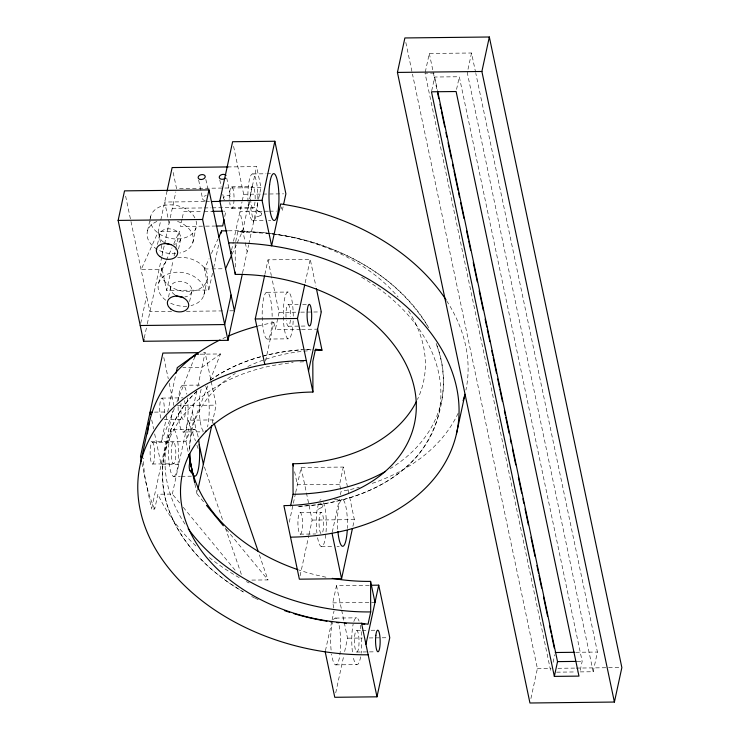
<?xml version="1.0" encoding="UTF-8"?>
<svg xmlns="http://www.w3.org/2000/svg" width="740" height="740" viewBox="0 0 740 740"><rect width="100%" height="100%" fill="white"/><g stroke="black" fill="none" stroke-linecap="round" stroke-linejoin="round"><path stroke-width="0.56" stroke-dasharray="3.7 2.78" d="M158.647 283.198L161.931 268.139M203.815 295.288L207.293 279.479M147.602 230.649L149.656 221.149M149.878 220.095L150.794 215.876M167.092 190.92L158.295 231.602L141.1 269.684L162.208 269.453L165.927 261.211M157.481 244.459L159.766 233.905M140.702 323.325L146.622 295.963M144.254 337.995L147.094 324.86M147.325 323.769L161.746 257.076M161.986 255.966L164.373 244.949M164.604 243.858L170.015 218.837M170.246 217.782L175.843 191.863M212.472 273.264L208.856 289.997L166.63 290.469L173.142 260.36M174.103 255.892L175.547 249.204M175.787 248.085L179.404 231.361L158.295 231.602L162.708 252.618M182.068 219.049L180.468 226.431L204.434 226.163M182.299 217.986L183.668 211.659L203.065 211.437M178.562 248.992L180.615 239.492M168.526 297.008L170.811 286.454M192.779 242.748L195.971 227.966M189.607 301.532L191.66 292.032M166.87 415.778L161.302 441.53L174.363 408.526M167.693 411.976L175.602 375.402M179.626 502.904L172.346 494.07L157.916 494.237L154.725 509.018L151.552 509.046L172.725 411.153M213.675 267.686L218.735 244.265M224.747 216.459L225.894 211.178L223.61 211.205M172.346 494.07L188.321 420.19L212.954 419.913L213.703 422.087M196.822 390.868L185.934 441.253L188.228 452.196M197.793 386.391L205.1 352.582L201.678 352.619M231.602 250.083L233.267 242.368M233.507 241.268L242.036 201.826M242.267 200.744L243.664 194.278L233.322 145.086M235.681 241.554L237.845 231.555C310.143 231.37 387.686 261.932 427.063 325.147M248.899 202.187L242.748 230.649L237.17 242.998M249.621 198.866L256.586 166.611L228.059 166.935M242.581 272.857L248.585 245.097M248.816 244.006L258.408 199.671M258.639 198.579L261.007 187.627L256.586 166.611M203.565 501.785L196.979 493.793L197.682 490.509M212.232 423.234L216.145 405.132L205.1 352.582M264.892 274.346L268.028 259.842L310.254 259.37L315.887 286.204M283.096 206.738L282.162 211.048L281.311 206.996M265.512 361.101L273.846 322.538A201.678 144.097 12.2 0 0 258.057 325.989M300.449 329.346L275.345 329.633L279.072 312.391L271.552 276.612M305.185 282.791L310.254 259.37M289.266 522.227L295.464 493.58M295.695 492.479L301.097 467.523L343.314 467.051L348.956 493.885M300.079 575.84L308.765 535.686M309.006 534.576L312.132 520.072L309.079 505.54M318.422 503.848L317.044 510.221A23.412 4.976 89.4 0 0 316.933 533.059M425.278 72.085L429.302 53.474L471.528 53.002L475.57 72.215M340.659 489.353L339.595 484.293L343.314 467.051M332.269 532.153L339.41 499.093M340.363 494.69L341.085 491.379A201.678 144.097 12.2 0 0 359.335 487.29M431.707 90.742L434.667 77.025L459.3 76.747L582.167 661.338L579.883 671.892M333.832 607.947L332.769 602.878L336.496 585.636L369.593 585.266M325.443 650.738L331.881 620.99M332.121 619.889L334.027 611.074M352.915 526.288L354.358 519.6L349.197 495.005M456.562 89.41L459.3 76.747M471.528 53.002L467.273 72.705L593.175 671.744L577.2 671.929M335.729 692.834L343.684 656.029M344.646 651.57L347.541 638.185L344.248 622.534M530.913 698.551L537.407 668.516L412.476 74.111M553.076 662.365L554.732 654.706M593.175 671.744L597.43 652.042L475.811 73.343M176.897 402.135L194.833 356.819M207.847 385.892L185.934 441.253L150.202 441.651M209.957 380.564L220.492 353.951L198.607 354.201M166.389 260.184L171.967 247.835M173.826 243.71L179.404 231.361M208.856 289.997L204.434 268.971L209.087 258.676M211.409 253.533L217.912 239.122M232.055 254.329L236.698 244.034M196.803 391.34C166.759 419.386 155.483 465.534 167.037 504.662C179.172 542.485 209.179 571.992 242.877 591.565M321.345 507.973L322.603 506.687A3.238 2.044 -21.2 0 0 322.908 505.309L322.409 504.477M220.492 353.951L201.909 367.364L182.873 367.577M210.512 380.12C225.774 369.14 243.303 361.499 261.414 356.606M260.387 215.867L261.303 215.016A3.238 2.229 -1.9 0 0 261.608 213.638M262.45 356.319C278.591 351.907 295.325 349.743 312.039 349.326M298.026 506.299C341.954 504.477 388.01 489.63 417.564 455.59C442.381 425.093 450.762 380.406 436.101 343.545M434.177 73.075L425.047 73.177L550.949 672.225M252.775 173.928L266.104 173.78M267.223 173.761L270.553 173.724M231.713 186.767L252.821 186.526M261.007 187.627L176.555 188.58L173.067 171.985M243.664 194.278L261.923 194.074M263.061 194.065L283.605 193.834M204.629 201.595L164.687 202.038L169.099 223.064M205.766 201.576L210.336 201.53M172.3 208.282L203.112 207.94M204.249 207.922L211.094 207.847M212.241 207.838L256.752 207.329M231.796 208.356L252.904 208.125M204.212 211.427L212.195 211.335M268.463 211.196L239.936 211.52L244.357 232.536A158.462 113.22 12.2 0 1 398.166 297.073M269.61 211.187L276.455 211.113M252.951 220.724L264.069 220.594M268.509 220.548L270.729 220.52M205.581 226.153L214.711 226.052M228.299 230.806L242.748 230.649L245.07 241.712M204.434 268.971L210.771 268.907M211.908 268.888L224.414 268.75M267.066 292.282L288.175 292.041M288.23 304.639L298.229 304.529M302.669 304.473L307.118 304.427M171.615 311.485L149.933 311.725L125.217 194.148M186.452 311.318L225.256 310.874M229.816 310.828L234.386 310.772M279.072 312.391L299.608 312.16M300.755 312.151L321.299 311.919M288.313 326.238L307.202 326.026M301.587 329.337L317.571 329.161M267.251 339.068L288.36 338.828M183.03 385.253L201.918 385.041M161.968 398.092L183.076 397.852M177.341 405.566L216.145 405.132M154.494 412.125L166.593 411.986M164.271 419.663L183.159 419.45M173.447 429.589L194.555 429.348M183.215 432.049L203.213 431.818M152.385 442.428L173.493 442.187M152.468 464.017A10.804 2.294 89.4 0 0 154.392 448.125A10.804 2.294 89.4 0 0 150.405 447.524A10.804 2.294 89.4 0 0 152.468 464.017L173.576 463.786A10.804 2.294 89.4 0 0 175.51 447.885A10.804 2.294 89.4 0 0 171.523 447.284A10.804 2.294 89.4 0 0 173.576 463.786M178.738 464.517L161.144 464.72L154.558 433.409M173.623 476.375A23.412 4.976 89.4 0 0 177.813 441.937A23.412 4.976 89.4 0 0 169.173 440.633A23.412 4.976 89.4 0 0 173.623 476.375L180.292 476.301M181.402 476.292L191.41 476.181M339.595 484.293L297.369 484.765L294.113 469.28M300.181 512.561L321.299 512.321M312.132 520.072L354.358 519.6M300.264 534.151A10.804 2.294 89.4 0 0 302.197 518.259A10.804 2.294 89.4 0 0 298.211 517.658A10.804 2.294 89.4 0 0 300.264 534.151L315.823 533.975M321.428 546.509L332.538 546.388M336.987 546.342L339.207 546.314M251.85 580.086L267.982 579.91L258.621 552.697M332.769 602.878L374.995 602.406M335.544 618.076L356.652 617.835M356.699 630.434L361.148 630.378M362.258 630.369L366.698 630.323M371.147 630.267L375.596 630.221M347.541 638.185L362.378 638.019M369.223 637.945L388.63 637.723M356.782 652.033A10.804 2.294 89.4 0 0 358.715 636.132A10.804 2.294 89.4 0 0 354.728 635.53A10.804 2.294 89.4 0 0 356.782 652.033L375.68 651.82M575.748 652.282L597.43 652.042M577.08 661.394L582.167 661.338M335.72 664.862L356.837 664.622M537.407 668.516L551.106 668.368M557.951 668.285L575.073 668.1M576.21 668.081L620.721 667.582M556.656 672.16L576.053 671.938M334.499 499.565L342.361 499.482M244.357 232.536L237.845 231.555A180.07 128.658 12.2 0 1 428.691 327.774M255.263 598.244L258.223 599.668M260.813 212.38L261.599 213.638M226.255 529.304L267.982 579.91M183.27 507.326L236.43 571.789M204.157 267.658L205.082 268.971M164.696 281.274L163.771 279.97M188.321 420.19L195.434 440.864M196.933 445.221L198.052 448.486M204.416 466.986L223.138 521.413M225.376 527.944L241.85 575.831M434.667 77.025L437.525 90.594M429.302 53.474L437.146 90.779M405.825 42.467L412.245 72.983M268.028 259.842L271.312 275.502M336.496 585.636L341.436 609.122M341.667 610.232L344.017 621.415M249.139 201.095L253.552 222.111M273.846 322.538L275.345 329.633M301.097 467.523L308.848 504.421M245.301 242.812L247.16 251.665M226.727 178.09L230.677 196.896M219.789 179.977L221.186 186.61M222.814 194.361L223.739 198.783M205.84 179.431L207.7 188.284M198.672 180.209L202.631 199.023M192.326 411.699L196.461 431.401M162.208 269.453L166.63 290.469M194.907 483.941L196.979 493.793M163.817 357.531L168.276 378.778M169.22 383.246L173.919 405.603M151.737 419.996L153.624 428.941M141.895 463.074L151.552 509.046M235.181 243.867L235.283 268.75M320.91 533.614A10.804 2.294 89.4 0 1 319.403 516.798A10.804 2.294 89.4 0 1 323.223 517.38A10.804 2.294 89.4 0 1 321.854 533.762M337.727 529.257A23.412 4.976 89.4 0 1 342.102 499.472A23.412 4.976 89.4 0 1 347.347 528.416M229.465 198.329A10.804 2.294 89.4 0 1 232.36 187.303A10.804 2.294 89.4 0 1 233.572 204.582A10.804 2.294 89.4 0 1 229.761 202.492M254.995 201.928A10.804 2.294 89.4 0 1 251.193 204.351A10.804 2.294 89.4 0 1 252.1 186.961A10.804 2.294 89.4 0 1 255.161 198.783M257.853 199.079A23.412 4.976 89.4 0 0 252.007 174.094A23.412 4.976 89.4 0 0 248.214 204.703A23.412 4.976 89.4 0 0 255.55 217.653L257.159 210.215A23.412 4.976 89.4 0 0 257.751 203.075M256.891 210.576A13.681 9.518 -3.4 0 1 260.6 212.51M436.138 343.416A180.07 128.658 12.2 0 1 390.285 468.605M408.508 310.939A158.462 113.22 12.2 0 1 417.453 399.452M361.61 277.232A180.07 128.658 12.2 0 1 437.516 418.498A180.07 128.658 12.2 0 1 297.878 506.401M260.147 215.664A12.996 8.001 -5.3 0 1 255.393 217.162M458.115 413.29A201.678 144.097 12.2 0 1 371.906 483.479M446.683 300.847A201.678 144.097 12.2 0 1 465.923 390.072M319.671 503.515A12.996 7.622 -14.8 0 1 322.261 504.578M321.058 507.714A13.681 8.852 -20.4 0 1 316.887 509.768M323.519 502.608A23.412 4.976 89.4 0 1 325.193 538.85A23.412 4.976 89.4 0 1 317.368 536.334M319.772 500.555A23.412 4.976 89.4 0 1 321.031 499.713M205.248 200.531A3.598 2.405 -11.9 0 1 202.575 198.117A3.598 2.405 -11.9 0 1 206.312 195.628M224.581 199.772A3.598 2.405 -11.9 0 1 224.636 196.452A3.598 2.405 -11.9 0 1 229.493 195.712A3.598 2.405 -11.9 0 1 230.094 198.931M229.317 199.55A3.598 2.405 -11.9 0 1 229.012 199.726M177.628 257.603A23.412 16.724 12.2 0 1 207.533 277.879A23.412 16.724 12.2 0 1 175.001 288.942A23.412 16.724 12.2 0 1 167.934 260.896M174.936 294.899A10.804 7.724 12.2 0 1 174.02 282.736A10.804 7.724 12.2 0 1 190.402 286.186A10.804 7.724 12.2 0 1 184.778 296.971M163.892 242.359A10.804 7.724 12.2 0 1 162.976 230.186A10.804 7.724 12.2 0 1 179.358 233.637A10.804 7.724 12.2 0 1 173.733 244.422M165.732 300.209A23.412 16.724 12.2 0 1 166.26 274.799A23.412 16.724 12.2 0 1 200.734 282.153A23.412 16.724 12.2 0 1 190.976 305.592M186.859 306.231A23.412 16.724 12.2 0 1 169.599 302.669M177.508 221.408A23.412 16.724 12.2 0 1 193.306 238.132A23.412 16.724 12.2 0 1 179.931 253.043M175.815 253.681A23.412 16.724 12.2 0 1 148.768 240.898A23.412 16.724 12.2 0 1 158.434 220.918M196.109 221.029A23.412 16.724 12.2 0 1 176.758 239.002A23.412 16.724 12.2 0 1 150.34 221.223M150.294 218.254A23.412 16.724 12.2 0 1 170.246 204.841A23.412 16.724 12.2 0 1 195.147 218.411M249.121 582.981A201.678 144.097 12.2 0 1 246.439 581.594M239.224 577.644A201.678 144.097 12.2 0 1 207.977 556.471M195.869 545.926A201.678 144.097 12.2 0 1 157.916 494.237M222.897 338.55A201.678 144.097 12.2 0 1 225.765 337.227M290.394 320.041A10.804 2.294 89.4 0 1 288.424 326.238A10.804 2.294 89.4 0 1 286.278 320.374M286.029 317.303A10.804 2.294 89.4 0 1 288.11 304.63A10.804 2.294 89.4 0 1 290.561 316.896M189.699 448.736A23.412 4.976 89.4 0 1 193.094 430.171A23.412 4.976 89.4 0 1 198.274 437.553M160.931 418.165A10.804 2.294 89.4 0 1 159.979 403.346A10.804 2.294 89.4 0 1 163.087 399.618A10.804 2.294 89.4 0 1 164.04 414.437M184.565 400.581A10.804 2.294 89.4 0 1 185 415.316A10.804 2.294 89.4 0 1 181.92 417.554A10.804 2.294 89.4 0 1 181.087 403.106M185.019 524.142A180.07 128.658 12.2 0 1 196.979 391.072M210.428 380.055A180.07 128.658 12.2 0 1 302.179 349.724M305.49 349.521A180.07 128.658 12.2 0 1 312.132 349.252M254.745 598.059A180.07 128.658 12.2 0 1 251.656 596.468M243.58 592.037A180.07 128.658 12.2 0 1 164.419 454.832A180.07 128.658 12.2 0 1 293.17 362.563M300.042 361.999A180.07 128.658 12.2 0 1 305.343 361.712M325.97 577.191A158.462 113.22 12.2 0 1 298.96 570.022M189.56 450.272A158.462 113.22 12.2 0 1 235.255 373.506M247.826 366.531A158.462 113.22 12.2 0 1 310.486 350.631M154.725 509.018A201.678 144.097 12.2 0 1 143.634 458.097M203.297 431.161A23.412 4.976 89.4 0 1 199.365 412.273A23.412 4.976 89.4 0 1 201.335 388.704M205.655 386.354A23.412 4.976 89.4 0 1 209.106 404.651A23.412 4.976 89.4 0 1 207.496 426.86M187.433 397.963A23.412 4.976 89.4 0 1 184.204 431.725A23.412 4.976 89.4 0 1 178.155 405.483M178.34 400.83A23.412 4.976 89.4 0 1 182.077 385.549A23.412 4.976 89.4 0 1 186.887 394.244M360.63 656.796A23.412 4.976 89.4 0 1 352.971 655.64M352.425 651.922A23.412 4.976 89.4 0 1 353.156 624.153M353.84 621.526A23.412 4.976 89.4 0 1 359.085 621.138M360.204 625.217A23.412 4.976 89.4 0 1 361.148 653.244M339.096 625.457A23.412 4.976 89.4 0 1 338.892 659.941A23.412 4.976 89.4 0 1 331.575 654.105M331.095 650.062A23.412 4.976 89.4 0 1 332.371 623.024M333.564 619.695A23.412 4.976 89.4 0 1 337.523 620.296M293.17 320.966A23.412 4.976 89.4 0 1 285.279 333.435A23.412 4.976 89.4 0 1 286.001 294.085A23.412 4.976 89.4 0 1 293.253 316.193M272.052 321.206A23.412 4.976 89.4 0 1 264.171 333.675A23.412 4.976 89.4 0 1 264.883 294.326A23.412 4.976 89.4 0 1 272.144 316.433"/><path stroke-width="1.11" d="M242.341 273.976L227.994 340.326L143.542 341.279L118.141 220.418L124.533 190.865L208.985 189.912L234.386 310.772M167.092 190.92L172.143 167.564L228.059 166.935M143.542 341.279L144.013 339.096M141.433 460.881L140.508 456.506L162.874 353.063L198.255 352.666M140.424 463.601L149.471 421.735M227.994 340.326L202.594 219.475L208.985 189.912M176.065 373.238L177.276 367.641L195.86 354.229L198.607 354.201M352.434 528.517L341.584 578.708L299.358 579.179L283.892 505.614A158.462 113.22 12.2 0 0 414.428 388.269A158.462 113.22 12.2 0 0 235.302 274.411L219.835 200.845L232.619 141.728L274.845 141.257L285.89 193.806L283.559 204.582M221.149 233.119L221.63 230.88L227.189 230.825M224.063 219.623L222.694 225.959L215.849 226.033M230.88 253.385L231.361 251.184M231.065 295.01L224.683 324.564L140.23 325.517M197.922 489.418L211.751 425.454M446.063 299.885A201.678 144.097 12.2 0 0 280.673 203.953L271.617 245.819L262.062 200.364L274.845 141.257M264.8 364.413L255.245 318.959L264.652 275.456M332.334 578.365A158.462 113.22 12.2 0 0 370.583 581.381L370.694 611.924L368.039 624.245L361.527 623.256A158.462 113.22 12.2 0 1 182.401 509.388A158.462 113.22 12.2 0 1 312.928 392.043L297.471 318.478L304.704 285.02M308.515 371.027L321.299 311.919L316.359 288.443M290.57 505.836L293.068 494.292L292.947 463.749A158.462 113.22 12.2 0 0 416.528 401.339M397.426 72.427L404.882 37.953L489.334 37L621.859 667.573L614.404 702.047L529.951 703L397.426 72.427L481.879 71.484L489.334 37M365.949 644.272L378.723 585.164L370.731 585.257M325.212 651.838L334.767 697.293L376.984 696.821L389.767 637.713L378.723 585.164M456.404 434.056L464.979 394.392M554.343 676.388L431.476 91.797L456.108 91.52L578.976 676.11L554.343 676.388L557.534 661.615L437.756 91.723M194.833 356.819L195.86 354.229M218.846 237.059L221.63 230.88M225.552 268.74L231.592 255.356M195.684 354.682L196.304 354.229M219.835 200.845L262.062 200.364M211.474 201.511L220.603 201.41M212.195 211.335L222.472 211.224M118.141 220.418L202.594 219.475M255.245 318.959L297.471 318.478M152.292 412.143L150.1 412.171L150.562 414.409M140.508 456.506L142.626 456.478M555.213 652.514L574.61 652.301M557.534 661.615L575.961 661.403M317.571 329.161L321.983 350.177L315.481 349.188L312.817 361.509L312.928 392.043M206.488 505.337L223.332 525.751M214.073 423.178L258.251 551.605M191.373 467.134L190.069 460.955A23.412 4.976 89.4 0 1 189.69 454.082M481.879 71.484L614.404 702.047M437.618 93.037L438.811 98.688M439.995 104.34L440.947 108.863M441.419 111.12L444.749 126.947M445.933 132.599L446.886 137.113M448.07 142.764L451.4 158.591M452.584 164.243L453.537 168.766M454.009 171.023L458.051 190.236M458.523 192.502L459.475 197.025M460.659 202.668L463.989 218.494M466.598 230.926L468.263 238.844M468.735 241.101L470.64 250.148M473.249 262.58L477.291 281.792M479.187 290.829L483.229 310.051M485.135 319.088L486.791 326.997M487.272 329.263L489.88 341.695M491.786 350.732L492.729 355.256M493.21 357.522L496.531 373.339M497.724 378.991L499.38 386.909M499.861 389.166L502.469 401.598M504.375 410.644L505.318 415.159M505.799 417.425L509.12 433.242M510.313 438.894L511.257 443.417M512.45 449.069L515.771 464.896M518.389 477.328L521.709 493.154M522.903 498.797L523.855 503.32M525.039 508.972L528.369 524.799M530.978 537.231L535.02 556.443M536.916 565.49L538.581 573.398M539.053 575.655L541.671 588.096M543.567 597.134L547.609 616.346M549.505 625.393L551.171 633.301M551.642 635.567L554.26 648M370.583 581.381L374.995 602.406M361.527 623.256L376.984 696.821M332.029 533.253L341.584 578.708M292.947 463.749L293.41 465.96M199.227 444.536L203.361 464.239M188.691 454.388L194.676 482.85M191.475 467.634L192.715 473.841A17.353 11.757 -46.9 0 1 189.986 470.52M235.292 272.144L235.302 274.411M228.679 242.877A201.678 144.097 12.2 0 1 456.654 387.797A201.678 144.097 12.2 0 1 290.524 537.148M347.226 530.7A23.412 4.976 89.4 0 1 342.786 546.287A23.412 4.976 89.4 0 1 337.912 531.477M385.559 471.389A180.07 128.658 12.2 0 1 293.068 494.292M464.942 394.337A201.678 144.097 12.2 0 1 463.092 400.719M225.441 178.137A3.598 2.405 -11.9 0 1 220.076 178.701A3.598 2.405 -11.9 0 1 220.881 174.992A3.598 2.405 -11.9 0 1 226.024 175.436M182.891 297.129A10.804 7.724 12.2 0 1 175.861 295.436M170.885 244.561A10.804 7.724 12.2 0 1 164.817 242.896M147.427 433.825A201.678 144.097 12.2 0 1 220.058 339.919M228.669 335.951A201.678 144.097 12.2 0 1 257.011 326.266M368.15 654.78A201.678 144.097 12.2 0 1 140.174 509.869A201.678 144.097 12.2 0 1 306.305 360.519M297.943 569.68A158.462 113.22 12.2 0 1 189.653 453.49M315.064 350.371A158.462 113.22 12.2 0 1 321.983 350.177M364.82 624.255A180.07 128.658 12.2 0 1 362.665 624.236M346.459 623.505A180.07 128.658 12.2 0 1 344.294 623.33M338.874 622.793A180.07 128.658 12.2 0 1 336.7 622.543M332.362 621.998A180.07 128.658 12.2 0 1 330.197 621.692M326.96 621.193A180.07 128.658 12.2 0 1 293.873 613.627M289.701 612.332A180.07 128.658 12.2 0 1 284.53 610.611M370.694 611.924A180.07 128.658 12.2 0 1 188.191 528.739M198.662 439.791A23.412 4.976 89.4 0 1 198.607 467.893A23.412 4.976 89.4 0 1 192.835 474.09M205.831 430.939A23.412 4.976 89.4 0 1 205.341 431.466M189.912 470.566A16.372 11.1 -46.3 0 1 190.152 461.519M269.61 184.732A23.412 4.976 89.4 0 0 274.068 220.483A23.412 4.976 89.4 0 0 278.249 186.045A23.412 4.976 89.4 0 0 269.61 184.732M200.309 179.459A3.598 2.405 -11.9 0 0 205.211 176.342A3.598 2.405 -11.9 0 0 199.523 175.371A3.598 2.405 -11.9 0 0 200.309 179.459M170.792 309.015A10.804 7.724 12.2 0 0 188.46 306.813A10.804 7.724 12.2 0 0 174.853 296.24A10.804 7.724 12.2 0 0 170.792 309.015M159.748 256.466A10.804 7.724 12.2 0 0 177.415 254.264A10.804 7.724 12.2 0 0 163.808 243.691A10.804 7.724 12.2 0 0 159.748 256.466M375.846 635.29A10.804 2.294 89.4 0 0 377.9 651.792A10.804 2.294 89.4 0 0 379.824 635.891A10.804 2.294 89.4 0 0 375.846 635.29M307.368 309.496A10.804 2.294 89.4 0 0 309.422 325.998A10.804 2.294 89.4 0 0 311.355 310.097A10.804 2.294 89.4 0 0 307.368 309.496"/></g></svg>
